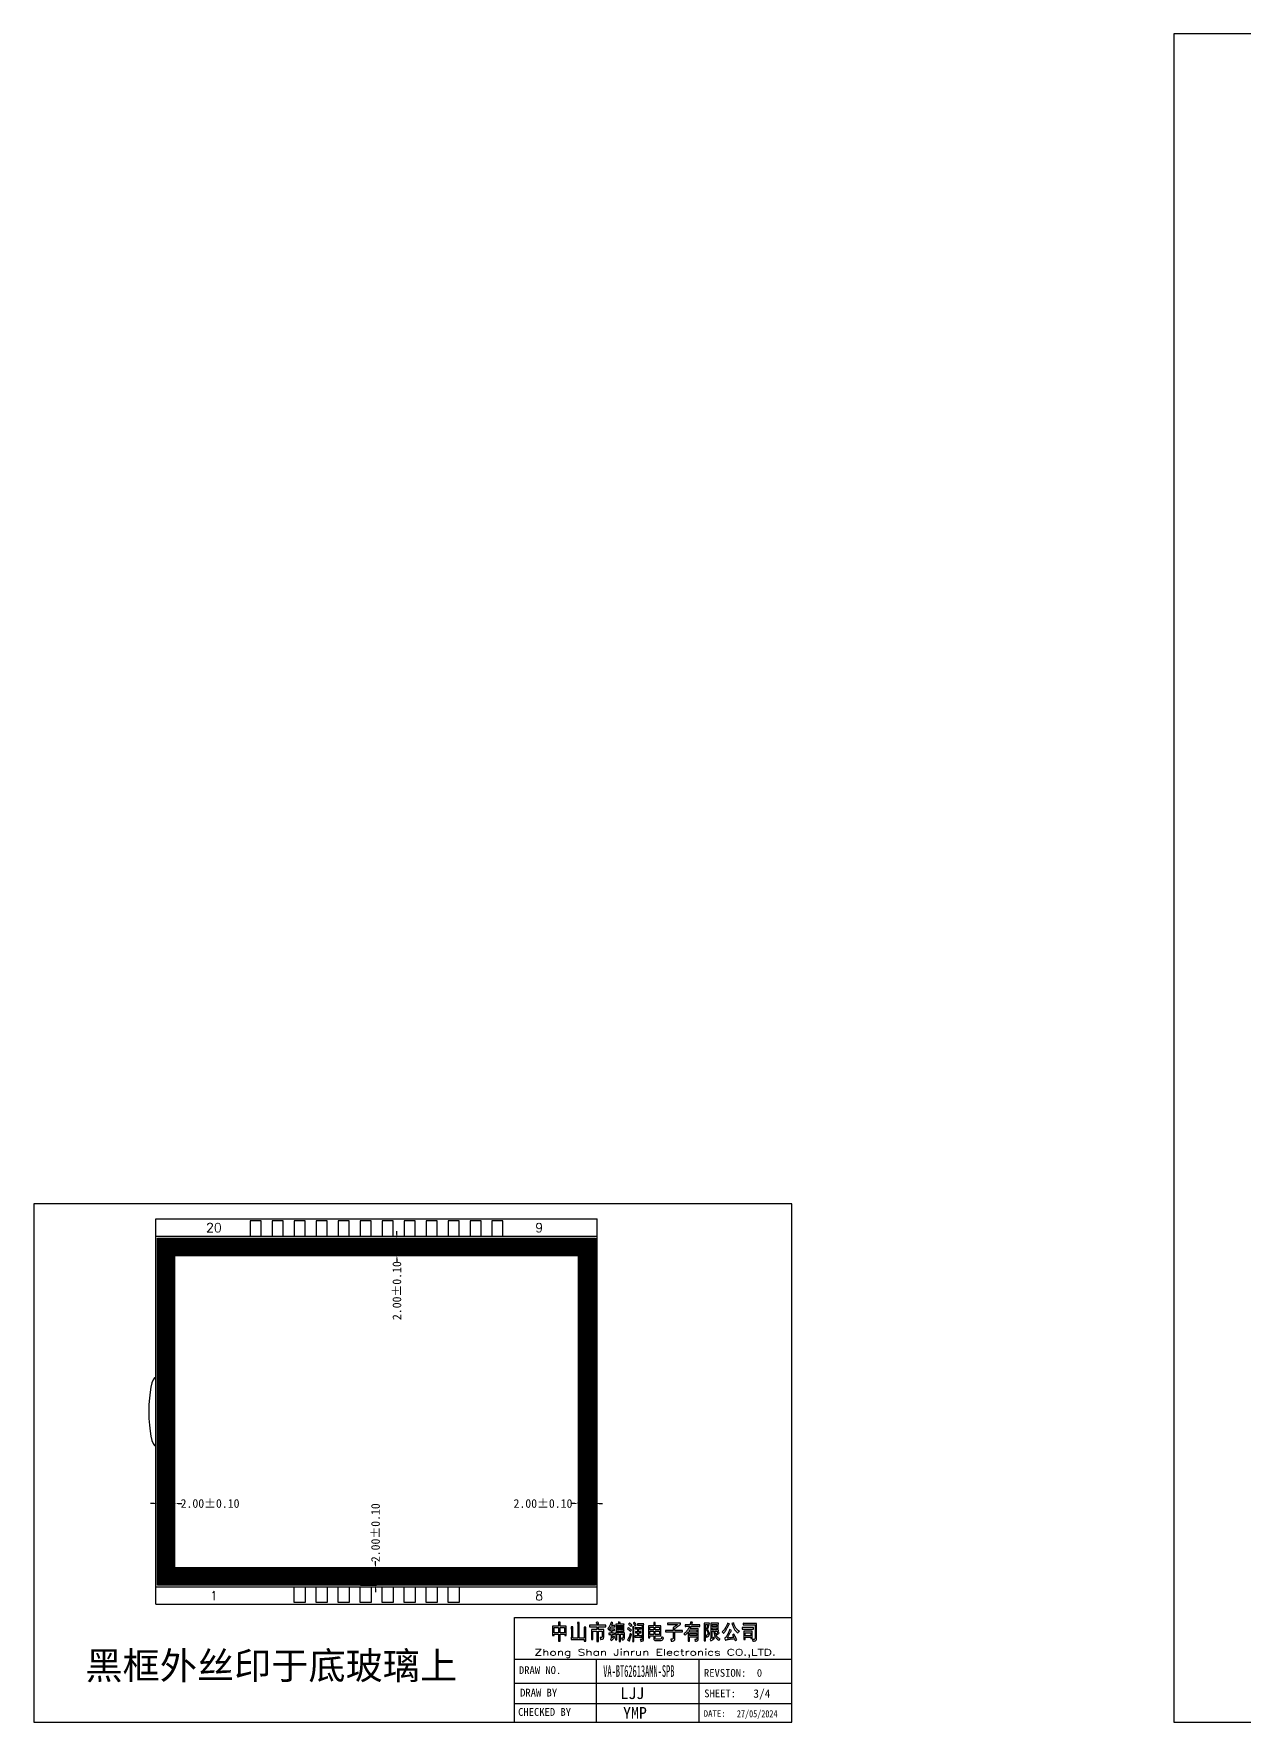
# Model space of a CAD drawing. Header units: millimetres. Extents: x -121 to 714, y -296 to 116.
# Drawn here: x 296.9 to 436.6, y -296.4 to -101.4 of the extents above; entities that cross this region are included whole.
import ezdxf
from ezdxf.enums import TextEntityAlignment as Align

# ---------------------------------------------------------------- set-up
doc = ezdxf.new("R2010")
doc.units = ezdxf.units.MM
doc.header["$LTSCALE"] = 3
doc.header["$MEASUREMENT"] = 0
for name, color, linetype in [('1', 2, 'Continuous'), ('DIM', 4, 'Continuous'), ('PRINT', 6, 'Continuous')]:
    doc.layers.add(name, color=color, linetype=linetype)
doc.styles.add('ROMANC', font='romanc')
doc.styles.add('ROMANS', font='ROMANS.shx')
doc.styles.add('样式 SZ', font='')
doc.styles.get('样式 SZ').set_extended_font_data('SimSun')
doc.dimstyles.new('LCDDIM', dxfattribs={"dimtxt": 1.3, "dimasz": 0.424, "dimexe": 0.1325, "dimexo": 0.1325, "dimgap": 0.106, "dimtad": 0, "dimzin": 0, "dimdsep": 46, "dimtxsty": 'Standard', "dimcen": 1.2, "dimadec": 0, "dimazin": 0, "dimtfac": 1, "dimtofl": 0, "dimtmove": 0, "dimatfit": 0, "dimfxl": 0, "dimarcsym": 0})

# ---------------------------------------------------------------- blocks, each defined once
blk = doc.blocks.new('*D95')
at = {"layer": 'DEFPOINTS', "color": 0, "transparency": 16777216}
for p in [(311.2, -271.2), (313.2, -271.17), (313.2, -271.2)]:
    blk.add_point(p, dxfattribs=at)
at = {"layer": 'DIM', "color": 0, "lineweight": -2, "transparency": 16777216}
for p, q in [((311.2, -271.07), (311.2, -271.03)), ((313.2, -271.07), (313.2, -271.03)), ((310.8, -271.17), (310.4, -271.17)), ((313.6, -271.17), (314, -271.17))]:
    blk.add_line(p, q, dxfattribs=at)
at = {"layer": 'DIM', "color": 0, "transparency": 16777216}
for points in [[(310.8, -271.1), (310.8, -271.23), (311.2, -271.17)], [(313.6, -271.1), (313.6, -271.23), (313.2, -271.17)]]:
    blk.add_solid(points, dxfattribs=at)
at = {"layer": 'DIM', "color": 0, "transparency": 16777216, "insert": (317.27, -271.17), "char_height": 1, "attachment_point": 5}
blk.add_mtext('2.00%%P0.10', dxfattribs=at)
blk = doc.blocks.new('*D96')
at = {"layer": 'DEFPOINTS', "color": 0, "transparency": 16777216}
for p in [(359.8, -271.17), (359.8, -271.2), (361.8, -271.2)]:
    blk.add_point(p, dxfattribs=at)
at = {"layer": 'DIM', "color": 0, "lineweight": -2, "transparency": 16777216}
for p, q in [((359.8, -271.07), (359.8, -271.03)), ((361.8, -271.07), (361.8, -271.03)), ((359.4, -271.17), (359, -271.17)), ((362.2, -271.17), (362.6, -271.17))]:
    blk.add_line(p, q, dxfattribs=at)
at = {"layer": 'DIM', "color": 0, "transparency": 16777216}
for points in [[(359.4, -271.1), (359.4, -271.23), (359.8, -271.17)], [(362.2, -271.1), (362.2, -271.23), (361.8, -271.17)]]:
    blk.add_solid(points, dxfattribs=at)
at = {"layer": 'DIM', "color": 0, "transparency": 16777216, "insert": (355.72, -271.17), "char_height": 1, "attachment_point": 5}
blk.add_mtext('2.00%%P0.10', dxfattribs=at)
blk = doc.blocks.new('*D97')
at = {"layer": 'DEFPOINTS', "color": 0, "transparency": 16777216}
for p in [(336.97, -240.51), (336.97, -242.51), (338.85, -242.51)]:
    blk.add_point(p, dxfattribs=at)
at = {"layer": 'DIM', "color": 0, "lineweight": -2, "transparency": 16777216}
for p, q in [((338.85, -240.11), (338.85, -239.71)), ((337.1, -240.51), (338.98, -240.51)), ((337.1, -242.51), (338.98, -242.51)), ((338.85, -242.91), (338.85, -243.31))]:
    blk.add_line(p, q, dxfattribs=at)
at = {"layer": 'DIM', "color": 0, "transparency": 16777216}
for points in [[(338.78, -240.11), (338.91, -240.11), (338.85, -240.51)], [(338.78, -242.91), (338.91, -242.91), (338.85, -242.51)]]:
    blk.add_solid(points, dxfattribs=at)
at = {"layer": 'DIM', "color": 0, "transparency": 16777216, "insert": (338.85, -246.58), "char_height": 1, "attachment_point": 5, "rotation": 90}
blk.add_mtext('2.00%%P0.10', dxfattribs=at)
blk = doc.blocks.new('*D98')
at = {"layer": 'DEFPOINTS', "color": 0, "transparency": 16777216}
for p in [(334.51, -278.61), (336.38, -278.61), (334.51, -280.61)]:
    blk.add_point(p, dxfattribs=at)
at = {"layer": 'DIM', "color": 0, "lineweight": -2, "transparency": 16777216}
for p, q in [((334.64, -278.61), (336.51, -278.61)), ((336.38, -278.21), (336.38, -277.81)), ((334.64, -280.61), (336.51, -280.61)), ((336.38, -281.01), (336.38, -281.41))]:
    blk.add_line(p, q, dxfattribs=at)
at = {"layer": 'DIM', "color": 0, "transparency": 16777216}
for points in [[(336.31, -278.21), (336.45, -278.21), (336.38, -278.61)], [(336.31, -281.01), (336.45, -281.01), (336.38, -280.61)]]:
    blk.add_solid(points, dxfattribs=at)
at = {"layer": 'DIM', "color": 0, "transparency": 16777216, "insert": (336.38, -274.54), "char_height": 1, "attachment_point": 5, "rotation": 90}
blk.add_mtext('2.00%%P0.10', dxfattribs=at)

msp = doc.modelspace()

# ---------------------------------------------------------------- hatches: boundary and pattern name
at = {"layer": 'PRINT'}
h = msp.add_hatch(dxfattribs=at)
h.set_pattern_fill('ANSI31', color=256, style=0)
h.set_pattern_definition([(45, (-10.20708, -13.93649), (-0.088388348, 0.088388348), [])])
h.paths.add_polyline_path([(311.196, -280.608), (311.196, -240.508), (361.796, -240.508), (361.796, -280.608)])
h.paths.add_polyline_path([(313.196, -278.608), (313.196, -242.508), (359.796, -242.508), (359.796, -278.608)], flags=16)

# ---------------------------------------------------------------- linework, layer by layer
for p, q in [((310.996, -282.808), (310.996, -238.308)), ((310.996, -238.308), (361.996, -238.308)), ((361.996, -282.808), (361.996, -238.308)), ((310.996, -240.308), (361.996, -240.308)), ((310.996, -280.808), (361.996, -280.808)), ((310.996, -282.808), (361.996, -282.808)), ((352.432, -289.161), (384.478, -289.161)), ((361.859, -289.161), (361.859, -296.428)), ((373.737, -289.161), (373.737, -296.428)), ((352.432, -291.925), (384.478, -291.925)), ((352.432, -294.274), (384.478, -294.274))]:
    msp.add_line(p, q)
for points in [[(713.572, -296.428), (713.572, -101.428), (428.572, -101.428), (428.572, -296.428)], [(296.907, -236.578), (296.907, -296.428), (384.478, -296.428), (384.478, -236.578)], [(321.891, -238.508), (321.891, -240.308), (323.161, -240.308), (323.161, -238.508)], [(324.431, -238.508), (324.431, -240.308), (325.701, -240.308), (325.701, -238.508)], [(326.971, -238.508), (326.971, -240.308), (328.241, -240.308), (328.241, -238.508)], [(329.511, -238.508), (329.511, -240.308), (330.781, -240.308), (330.781, -238.508)], [(332.051, -238.508), (332.051, -240.308), (333.321, -240.308), (333.321, -238.508)], [(334.591, -238.508), (334.591, -240.308), (335.861, -240.308), (335.861, -238.508)], [(337.131, -238.508), (337.131, -240.308), (338.401, -240.308), (338.401, -238.508)], [(339.671, -238.508), (339.671, -240.308), (340.941, -240.308), (340.941, -238.508)], [(342.211, -238.508), (342.211, -240.308), (343.481, -240.308), (343.481, -238.508)], [(344.751, -238.508), (344.751, -240.308), (346.021, -240.308), (346.021, -238.508)], [(347.291, -238.508), (347.291, -240.308), (348.561, -240.308), (348.561, -238.508)], [(349.831, -238.508), (349.831, -240.308), (351.101, -240.308), (351.101, -238.508)], [(326.971, -282.608), (326.971, -280.808), (328.241, -280.808), (328.241, -282.608)], [(329.511, -282.608), (329.511, -280.808), (330.781, -280.808), (330.781, -282.608)], [(332.051, -282.608), (332.051, -280.808), (333.321, -280.808), (333.321, -282.608)], [(334.591, -282.608), (334.591, -280.808), (335.861, -280.808), (335.861, -282.608)], [(337.131, -282.608), (337.131, -280.808), (338.401, -280.808), (338.401, -282.608)], [(339.671, -282.608), (339.671, -280.808), (340.941, -280.808), (340.941, -282.608)], [(342.211, -282.608), (342.211, -280.808), (343.481, -280.808), (343.481, -282.608)], [(344.751, -282.608), (344.751, -280.808), (346.021, -280.808), (346.021, -282.608)]]:
    msp.add_lwpolyline(points, close=True)
msp.add_lwpolyline([(352.432, -296.428), (352.432, -284.318), (384.478, -284.318)])
msp.add_ellipse((310.996, -260.558), major_axis=(0, -4), ratio=0.2, start_param=3.1415927, end_param=6.2831853)
at = {"layer": '1'}
for points in [[(357.522, -286.675), (357.521, -286.75), (357.518, -286.842), (357.512, -286.943), (357.505, -287.048), (357.703, -287.048), (357.699, -286.947), (357.697, -286.842), (357.695, -286.752), (357.694, -286.675), (357.694, -286.243), (358.228, -286.243), (358.228, -286.406), (358.41, -286.406), (358.408, -286.366), (358.405, -286.284), (358.404, -286.193), (358.403, -286.094), (358.402, -285.986), (358.401, -285.869), (358.402, -285.816), (358.402, -285.702), (358.403, -285.597), (358.404, -285.502), (358.407, -285.417), (358.41, -285.341), (357.694, -285.341), (357.695, -285.244), (357.696, -285.144), (357.698, -285.047), (357.699, -284.953), (357.703, -284.862), (357.513, -284.862), (357.516, -284.954), (357.519, -285.05), (357.521, -285.148), (357.522, -285.245), (357.522, -285.341), (356.824, -285.341), (356.825, -285.37), (356.828, -285.445), (356.83, -285.532), (356.831, -285.633), (356.831, -285.745), (356.832, -285.869), (356.832, -285.946), (356.831, -286.061), (356.831, -286.165), (356.829, -286.259), (356.826, -286.342), (356.824, -286.415), (357.005, -286.415), (357.005, -286.243), (357.522, -286.243)], [(357.522, -286.09), (357.005, -286.09), (357.005, -285.495), (357.522, -285.495)], [(357.694, -285.495), (358.22, -285.495), (358.22, -286.09), (357.694, -286.09)], [(360.47, -285.438), (360.471, -285.453), (360.476, -285.546), (360.477, -285.643), (360.478, -285.744), (360.478, -286.703), (359.91, -286.703), (359.91, -285.265), (359.91, -285.201), (359.911, -285.095), (359.914, -285.002), (359.918, -284.92), (359.72, -284.92), (359.723, -284.973), (359.726, -285.071), (359.728, -285.168), (359.728, -285.265), (359.728, -286.703), (359.168, -286.703), (359.168, -285.802), (359.168, -285.731), (359.17, -285.639), (359.173, -285.538), (359.177, -285.428), (358.988, -285.428), (358.991, -285.514), (358.993, -285.608), (358.995, -285.708), (358.996, -285.811), (358.996, -286.473), (358.996, -286.478), (358.995, -286.57), (358.993, -286.665), (358.992, -286.764), (358.988, -286.867), (360.478, -286.867), (360.478, -287.068), (360.66, -287.068), (360.657, -286.971), (360.654, -286.87), (360.653, -286.773), (360.652, -286.679), (360.652, -286.589), (360.652, -285.782), (360.652, -285.713), (360.653, -285.604), (360.655, -285.511), (360.66, -285.438)], [(362.328, -286.684), (362.357, -286.777), (362.375, -286.867), (362.407, -286.862), (362.505, -286.845), (362.586, -286.821), (362.652, -286.79), (362.694, -286.747), (362.726, -286.668), (362.738, -286.56), (362.738, -286.08), (362.738, -286.015), (362.74, -285.917), (362.742, -285.82), (362.746, -285.725), (362.125, -285.725), (362.125, -285.399), (362.565, -285.399), (362.635, -285.399), (362.72, -285.4), (362.807, -285.402), (362.896, -285.405), (362.988, -285.409), (362.988, -285.217), (362.91, -285.22), (362.821, -285.223), (362.733, -285.225), (362.648, -285.226), (362.565, -285.226), (361.496, -285.226), (361.421, -285.226), (361.333, -285.225), (361.246, -285.223), (361.159, -285.221), (361.074, -285.217), (361.074, -285.409), (361.138, -285.406), (361.226, -285.403), (361.313, -285.4), (361.4, -285.399), (361.488, -285.399), (361.945, -285.399), (361.945, -285.725), (361.306, -285.725), (361.307, -285.73), (361.31, -285.818), (361.313, -285.913), (361.314, -286.013), (361.315, -286.119), (361.315, -286.483), (361.314, -286.586), (361.313, -286.687), (361.31, -286.781), (361.306, -286.867), (361.488, -286.867), (361.488, -285.898), (361.945, -285.898), (361.945, -286.675), (361.945, -286.701), (361.944, -286.806), (361.942, -286.905), (361.939, -286.999), (361.935, -287.087), (362.134, -287.087), (362.133, -287.065), (362.13, -286.975), (362.127, -286.881), (362.126, -286.781), (362.125, -286.675), (362.125, -285.898), (362.565, -285.898), (362.565, -286.521), (362.562, -286.568), (362.522, -286.627), (362.497, -286.633), (362.419, -286.635), (362.306, -286.627)], [(362.028, -284.845), (361.961, -284.883), (361.867, -284.92), (361.876, -284.936), (361.922, -285.025), (361.957, -285.112), (361.978, -285.198), (361.992, -285.191), (362.072, -285.149), (362.152, -285.111), (362.148, -285.1), (362.116, -285.006), (362.077, -284.921), (362.031, -284.843)], [(363.872, -286.538), (363.812, -286.605), (363.729, -286.693), (363.729, -286.291), (363.792, -286.292), (363.879, -286.295), (363.97, -286.3), (363.97, -286.137), (363.9, -286.142), (363.812, -286.146), (363.729, -286.147), (363.729, -285.831), (363.732, -285.831), (363.8, -285.832), (363.888, -285.835), (363.996, -285.84), (363.996, -285.678), (363.928, -285.68), (363.832, -285.684), (363.749, -285.686), (363.677, -285.687), (363.592, -285.685), (363.505, -285.679), (363.418, -285.667), (363.429, -285.649), (363.473, -285.57), (363.518, -285.487), (363.565, -285.399), (363.738, -285.399), (363.757, -285.399), (363.837, -285.4), (363.926, -285.404), (364.022, -285.409), (364.022, -285.246), (363.991, -285.248), (363.916, -285.251), (363.832, -285.253), (363.738, -285.255), (363.634, -285.255), (363.657, -285.206), (363.704, -285.11), (363.748, -285.031), (363.789, -284.968), (363.769, -284.959), (363.693, -284.923), (363.608, -284.871), (363.593, -284.92), (363.564, -285.002), (363.526, -285.094), (363.479, -285.198), (363.451, -285.257), (363.412, -285.333), (363.367, -285.413), (363.317, -285.495), (363.263, -285.58), (363.203, -285.667), (363.269, -285.722), (363.332, -285.793), (363.365, -285.742), (363.418, -285.667), (363.418, -285.85), (363.502, -285.836), (363.582, -285.831), (363.582, -286.147), (363.502, -286.146), (363.415, -286.143), (363.324, -286.137), (363.324, -286.3), (363.412, -286.296), (363.499, -286.292), (363.582, -286.291), (363.582, -286.732), (363.565, -286.783), (363.513, -286.856), (363.517, -286.86), (363.577, -286.935), (363.625, -287.01), (363.63, -287.005), (363.689, -286.942), (363.754, -286.876), (363.824, -286.809), (363.889, -286.744), (363.957, -286.682), (364.022, -286.627), (363.962, -286.563), (363.91, -286.492)], [(364.531, -286.799), (364.531, -286.804), (364.53, -286.891), (364.527, -286.988), (364.522, -287.096), (364.686, -287.096), (364.685, -287.09), (364.68, -286.982), (364.678, -286.885), (364.677, -286.799), (364.677, -286.262), (364.996, -286.262), (364.996, -286.617), (364.994, -286.629), (364.953, -286.703), (364.904, -286.717), (364.797, -286.722), (364.804, -286.739), (364.833, -286.829), (364.858, -286.924), (364.897, -286.917), (364.988, -286.895), (365.056, -286.867), (365.063, -286.862), (365.115, -286.802), (365.143, -286.703), (365.143, -286.425), (365.143, -286.411), (365.144, -286.317), (365.147, -286.22), (365.151, -286.119), (364.677, -286.119), (364.677, -285.917), (365.082, -285.917), (365.077, -285.831), (365.075, -285.734), (365.074, -285.639), (365.074, -285.438), (365.074, -285.414), (365.075, -285.322), (365.077, -285.224), (365.082, -285.121), (364.574, -285.121), (364.587, -285.062), (364.618, -284.964), (364.651, -284.9), (364.621, -284.892), (364.535, -284.868), (364.453, -284.843), (364.443, -284.951), (364.43, -285.049), (364.418, -285.121), (364.151, -285.121), (364.152, -285.149), (364.156, -285.251), (364.159, -285.347), (364.16, -285.438), (364.16, -285.639), (364.159, -285.721), (364.156, -285.818), (364.151, -285.917), (364.531, -285.917), (364.531, -286.119), (364.108, -286.119), (364.109, -286.146), (364.113, -286.248), (364.116, -286.344), (364.117, -286.435), (364.117, -286.627), (364.116, -286.708), (364.113, -286.804), (364.108, -286.914), (364.263, -286.914), (364.263, -286.262), (364.531, -286.262)], [(364.306, -285.265), (364.927, -285.265), (364.927, -285.438), (364.306, -285.438)], [(364.306, -285.581), (364.927, -285.581), (364.927, -285.773), (364.306, -285.773)], [(365.538, -285.573), (365.479, -285.639), (365.484, -285.643), (365.557, -285.7), (365.628, -285.76), (365.695, -285.82), (365.761, -285.883), (365.824, -285.945), (365.829, -285.935), (365.879, -285.859), (365.944, -285.793), (365.939, -285.787), (365.87, -285.724), (365.801, -285.664), (365.732, -285.605), (365.662, -285.549), (365.591, -285.495)], [(365.788, -286.201), (365.767, -286.281), (365.739, -286.371), (365.707, -286.471), (365.668, -286.578), (365.657, -286.608), (365.613, -286.717), (365.571, -286.807), (365.529, -286.879), (365.488, -286.933), (365.554, -286.967), (365.632, -287.011), (365.703, -287.058), (365.712, -287.02), (365.733, -286.943), (365.758, -286.855), (365.788, -286.752), (365.824, -286.636), (365.86, -286.512), (365.894, -286.41), (365.925, -286.333), (365.953, -286.281), (365.938, -286.271), (365.864, -286.216), (365.797, -286.157)], [(365.671, -285.017), (365.6, -285.073), (365.623, -285.095), (365.687, -285.161), (365.748, -285.23), (365.805, -285.303), (365.858, -285.38), (365.866, -285.37), (365.93, -285.299), (365.996, -285.246), (365.981, -285.224), (365.929, -285.16), (365.871, -285.092), (365.804, -285.022), (365.729, -284.948)], [(366.074, -285.399), (366.075, -285.414), (366.078, -285.503), (366.081, -285.601), (366.082, -285.706), (366.082, -286.77), (366.082, -286.791), (366.081, -286.877), (366.078, -286.975), (366.074, -287.087), (366.22, -287.087), (366.219, -287.048), (366.215, -286.945), (366.212, -286.85), (366.211, -286.761), (366.211, -285.706), (366.211, -285.69), (366.213, -285.593), (366.216, -285.496), (366.22, -285.399)], [(366.236, -284.923), (366.16, -284.968), (366.164, -284.974), (366.213, -285.049), (366.257, -285.13), (366.297, -285.218), (366.332, -285.312), (366.398, -285.267), (366.479, -285.217), (366.477, -285.214), (366.434, -285.125), (366.389, -285.041), (366.344, -284.959), (366.297, -284.882)], [(367.052, -286.447), (366.98, -286.451), (366.887, -286.453), (366.772, -286.454), (366.772, -286.108), (366.839, -286.109), (366.928, -286.113), (367.004, -286.119), (367.004, -285.965), (366.951, -285.969), (366.865, -285.973), (366.772, -285.974), (366.772, -285.649), (366.79, -285.649), (366.889, -285.649), (366.975, -285.653), (367.047, -285.658), (367.047, -285.504), (367.001, -285.509), (366.916, -285.513), (366.815, -285.515), (366.634, -285.515), (366.629, -285.515), (366.543, -285.513), (366.456, -285.51), (366.367, -285.504), (366.367, -285.658), (366.455, -285.653), (366.542, -285.649), (366.625, -285.649), (366.625, -285.974), (366.559, -285.973), (366.47, -285.971), (366.393, -285.965), (366.393, -286.119), (366.446, -286.114), (366.532, -286.11), (366.625, -286.108), (366.625, -286.454), (366.576, -286.454), (366.479, -286.452), (366.395, -286.449), (366.324, -286.444), (366.324, -286.598), (366.377, -286.593), (366.462, -286.59), (366.565, -286.589), (366.832, -286.589), (366.924, -286.589), (367.013, -286.592), (367.082, -286.598), (367.082, -286.444)], [(366.97, -286.922), (367.016, -287.009), (367.031, -287.087), (367.125, -287.069), (367.211, -287.046), (367.272, -287.019), (367.321, -286.97), (367.34, -286.876), (367.34, -285.361), (367.341, -285.267), (367.344, -285.17), (367.35, -285.073), (366.867, -285.073), (366.799, -285.073), (366.712, -285.069), (366.625, -285.063), (366.625, -285.217), (366.695, -285.212), (366.783, -285.208), (366.867, -285.208), (367.194, -285.208), (367.194, -286.78), (367.194, -286.821), (367.151, -286.876), (367.132, -286.882), (367.056, -286.888), (366.944, -286.885)], [(369.434, -286.575), (369.417, -286.687), (369.401, -286.761), (369.398, -286.768), (369.345, -286.813), (369.246, -286.828), (368.807, -286.828), (368.76, -286.823), (368.698, -286.783), (368.678, -286.703), (368.678, -286.444), (369.324, -286.444), (369.323, -286.431), (369.321, -286.367), (369.319, -286.288), (369.317, -286.196), (369.316, -286.09), (369.315, -285.973), (369.315, -285.84), (369.315, -285.737), (369.316, -285.612), (369.317, -285.503), (369.319, -285.413), (369.321, -285.34), (369.324, -285.284), (368.678, -285.284), (368.678, -285.164), (368.679, -285.056), (368.682, -284.969), (368.686, -284.9), (368.514, -284.9), (368.517, -284.972), (368.519, -285.061), (368.521, -285.165), (368.522, -285.284), (367.893, -285.284), (367.893, -285.294), (367.896, -285.35), (367.897, -285.419), (367.899, -285.503), (367.899, -285.602), (367.9, -285.715), (367.901, -285.842), (367.901, -285.984), (367.901, -286.03), (367.901, -286.167), (367.9, -286.291), (367.899, -286.4), (367.899, -286.495), (367.897, -286.575), (367.895, -286.642), (367.893, -286.693), (368.057, -286.693), (368.057, -286.444), (368.522, -286.444), (368.522, -286.77), (368.535, -286.861), (368.572, -286.931), (368.631, -286.972), (368.711, -286.981), (369.341, -286.981), (369.382, -286.98), (369.472, -286.962), (369.53, -286.924), (369.559, -286.873), (369.59, -286.786), (369.625, -286.664), (369.587, -286.652), (369.508, -286.614), (369.436, -286.56)], [(368.522, -285.773), (368.057, -285.773), (368.057, -285.438), (368.522, -285.438)], [(368.522, -286.291), (368.057, -286.291), (368.057, -285.927), (368.522, -285.927)], [(368.678, -285.438), (369.16, -285.438), (369.16, -285.773), (368.678, -285.773)], [(368.678, -285.927), (369.16, -285.927), (369.16, -286.291), (368.678, -286.291)], [(370.5, -286.88), (370.522, -286.973), (370.539, -287.068), (370.6, -287.066), (370.695, -287.057), (370.776, -287.038), (370.841, -287.01), (370.895, -286.969), (370.932, -286.894), (370.944, -286.79), (370.944, -285.994), (371.505, -285.994), (371.574, -285.994), (371.66, -285.996), (371.749, -285.999), (371.841, -286.003), (371.841, -285.821), (371.759, -285.825), (371.668, -285.828), (371.584, -285.83), (371.505, -285.831), (370.944, -285.831), (370.944, -285.601), (370.97, -285.583), (371.053, -285.524), (371.132, -285.469), (371.204, -285.416), (371.271, -285.368), (371.332, -285.323), (371.377, -285.291), (371.456, -285.238), (371.529, -285.191), (371.6, -285.15), (371.6, -284.987), (370.401, -284.987), (370.383, -284.987), (370.306, -284.986), (370.217, -284.982), (370.117, -284.977), (370.117, -285.16), (370.145, -285.158), (370.227, -285.153), (370.315, -285.15), (370.41, -285.15), (371.264, -285.15), (371.238, -285.171), (371.166, -285.23), (371.094, -285.283), (371.022, -285.332), (370.993, -285.353), (370.919, -285.401), (370.843, -285.449), (370.764, -285.495), (370.765, -285.545), (370.769, -285.649), (370.771, -285.743), (370.772, -285.831), (370.177, -285.831), (370.148, -285.83), (370.062, -285.829), (369.975, -285.826), (369.884, -285.821), (369.884, -286.003), (369.917, -286.002), (370.007, -285.997), (370.093, -285.995), (370.177, -285.994), (370.772, -285.994), (370.772, -286.703), (370.768, -286.748), (370.729, -286.818), (370.686, -286.836), (370.603, -286.844), (370.487, -286.838)], [(373.272, -286.905), (373.299, -286.999), (373.313, -287.087), (373.347, -287.083), (373.449, -287.064), (373.527, -287.037), (373.581, -287.001), (373.597, -286.985), (373.636, -286.912), (373.649, -286.809), (373.649, -286.032), (373.649, -285.993), (373.65, -285.902), (373.652, -285.807), (373.655, -285.706), (373.659, -285.601), (372.735, -285.601), (372.772, -285.525), (372.811, -285.438), (372.848, -285.351), (373.581, -285.351), (373.644, -285.352), (373.73, -285.355), (373.831, -285.361), (373.831, -285.179), (373.806, -285.18), (373.715, -285.184), (373.628, -285.187), (373.546, -285.188), (372.891, -285.188), (372.9, -285.149), (372.934, -285.018), (372.962, -284.936), (372.985, -284.9), (372.94, -284.888), (372.856, -284.871), (372.846, -284.871), (372.762, -284.862), (372.756, -284.912), (372.745, -285.006), (372.733, -285.086), (372.71, -285.188), (372.409, -285.188), (372.391, -285.188), (372.317, -285.187), (372.227, -285.183), (372.124, -285.179), (372.124, -285.361), (372.216, -285.355), (372.304, -285.353), (372.374, -285.351), (372.659, -285.351), (372.644, -285.383), (372.601, -285.468), (372.555, -285.551), (372.507, -285.632), (372.456, -285.71), (372.404, -285.786), (372.348, -285.859), (372.311, -285.907), (372.247, -285.985), (372.183, -286.056), (372.119, -286.12), (372.057, -286.176), (371.995, -286.223), (372.022, -286.248), (372.093, -286.316), (372.141, -286.377), (372.171, -286.348), (372.235, -286.283), (372.299, -286.216), (372.36, -286.147), (372.42, -286.076), (372.477, -286.003), (372.477, -286.664), (372.477, -286.685), (372.476, -286.772), (372.475, -286.867), (372.472, -286.968), (372.469, -287.077), (372.649, -287.077), (372.649, -286.569), (373.477, -286.569), (373.477, -286.761), (373.472, -286.813), (373.425, -286.867), (373.357, -286.869), (373.253, -286.856)], [(372.649, -285.754), (373.477, -285.754), (373.477, -286.022), (372.649, -286.022)], [(373.477, -286.415), (372.649, -286.415), (372.649, -286.176), (373.477, -286.176)], [(374.73, -285.172), (374.715, -285.241), (374.695, -285.321), (374.671, -285.411), (374.643, -285.512), (374.61, -285.623), (374.572, -285.744), (374.625, -285.813), (374.686, -285.905), (374.731, -285.988), (374.759, -286.062), (374.77, -286.128), (374.772, -286.154), (374.764, -286.259), (374.735, -286.329), (374.717, -286.352), (374.648, -286.385), (374.546, -286.397), (374.568, -286.43), (374.606, -286.516), (374.624, -286.607), (374.651, -286.599), (374.729, -286.563), (374.8, -286.512), (374.865, -286.444), (374.889, -286.411), (374.924, -286.332), (374.939, -286.241), (374.934, -286.137), (374.921, -286.073), (374.893, -285.993), (374.853, -285.91), (374.801, -285.824), (374.735, -285.735), (374.752, -285.681), (374.772, -285.617), (374.794, -285.541), (374.82, -285.455), (374.849, -285.356), (374.88, -285.248), (374.914, -285.128), (374.952, -284.997), (374.322, -284.997), (374.323, -285.037), (374.326, -285.148), (374.329, -285.248), (374.33, -285.339), (374.331, -285.418), (374.331, -286.502), (374.331, -286.524), (374.33, -286.62), (374.329, -286.717), (374.327, -286.813), (374.325, -286.912), (374.322, -287.01), (374.485, -287.01), (374.485, -285.14), (374.735, -285.14)], [(375.474, -286.595), (375.404, -286.651), (375.33, -286.703), (375.253, -286.752), (375.253, -285.907), (375.442, -285.907), (375.443, -285.91), (375.455, -286.017), (375.472, -286.118), (375.493, -286.211), (375.517, -286.297), (375.546, -286.377), (375.583, -286.469), (375.626, -286.554), (375.673, -286.633), (375.727, -286.703), (375.764, -286.748), (375.822, -286.809), (375.889, -286.869), (375.963, -286.93), (376.046, -286.991), (376.07, -286.941), (376.125, -286.868), (376.193, -286.818), (376.11, -286.781), (376.028, -286.737), (375.958, -286.689), (375.899, -286.636), (375.88, -286.618), (375.82, -286.553), (375.763, -286.479), (375.71, -286.397), (375.789, -286.341), (375.869, -286.287), (375.944, -286.238), (376.015, -286.194), (376.081, -286.157), (376.067, -286.143), (376.011, -286.078), (375.952, -285.994), (375.936, -286.02), (375.891, -286.079), (375.831, -286.143), (375.756, -286.21), (375.667, -286.281), (375.665, -286.277), (375.628, -286.182), (375.601, -286.09), (375.585, -285.998), (375.581, -285.907), (375.977, -285.907), (375.975, -285.853), (375.972, -285.769), (375.97, -285.674), (375.969, -285.566), (375.968, -285.447), (375.968, -285.37), (375.969, -285.259), (375.971, -285.16), (375.974, -285.073), (375.977, -284.997), (375.089, -284.997), (375.09, -285.012), (375.093, -285.116), (375.096, -285.215), (375.098, -285.309), (375.098, -285.399), (375.098, -286.703), (375.073, -286.798), (375.029, -286.867), (375.034, -286.874), (375.085, -286.961), (375.124, -287.039), (375.178, -286.993), (375.25, -286.939), (375.331, -286.885), (375.381, -286.857), (375.462, -286.81), (375.529, -286.77), (375.528, -286.768), (375.507, -286.664), (375.495, -286.578)], [(375.253, -285.14), (375.813, -285.14), (375.813, -285.37), (375.253, -285.37)], [(375.813, -285.764), (375.253, -285.764), (375.253, -285.515), (375.813, -285.515)], [(377.014, -285.059), (376.983, -285.143), (376.948, -285.228), (376.908, -285.313), (376.864, -285.399), (376.815, -285.486), (376.761, -285.572), (376.753, -285.586), (376.689, -285.679), (376.628, -285.764), (376.568, -285.838), (376.51, -285.902), (376.453, -285.958), (376.4, -286.003), (376.436, -286.027), (376.507, -286.082), (376.572, -286.147), (376.59, -286.129), (376.64, -286.074), (376.692, -286.009), (376.746, -285.937), (376.801, -285.855), (376.858, -285.766), (376.917, -285.667), (376.922, -285.659), (376.972, -285.571), (377.021, -285.485), (377.069, -285.4), (377.114, -285.318), (377.159, -285.238), (377.202, -285.16), (377.245, -285.083), (377.195, -285.064), (377.114, -285.029), (377.038, -284.987)], [(376.713, -286.779), (376.753, -286.866), (376.788, -286.953), (376.834, -286.932), (376.907, -286.907), (376.997, -286.882), (377.107, -286.856), (377.126, -286.854), (377.186, -286.844), (377.254, -286.834), (377.331, -286.825), (377.415, -286.814), (377.507, -286.804), (377.607, -286.793), (377.715, -286.781), (377.831, -286.77), (377.857, -286.834), (377.895, -286.926), (377.925, -287.001), (377.949, -286.986), (378.025, -286.942), (378.107, -286.905), (378.083, -286.852), (378.046, -286.774), (378.002, -286.683), (377.952, -286.578), (377.947, -286.57), (377.897, -286.476), (377.85, -286.39), (377.805, -286.312), (377.761, -286.243), (377.756, -286.247), (377.686, -286.296), (377.607, -286.349), (377.628, -286.382), (377.678, -286.469), (377.723, -286.55), (377.761, -286.627), (377.69, -286.635), (377.604, -286.646), (377.517, -286.656), (377.431, -286.666), (377.344, -286.676), (377.257, -286.686), (377.17, -286.695), (377.082, -286.704), (376.995, -286.713), (377.02, -286.671), (377.056, -286.607), (377.101, -286.526), (377.156, -286.427), (377.218, -286.311), (377.257, -286.236), (377.308, -286.14), (377.358, -286.053), (377.406, -285.976), (377.452, -285.908), (377.495, -285.85), (377.423, -285.811), (377.347, -285.766), (377.27, -285.716), (377.246, -285.796), (377.217, -285.882), (377.185, -285.97), (377.148, -286.06), (377.108, -286.15), (377.063, -286.243), (377.033, -286.304), (376.978, -286.408), (376.928, -286.493), (376.885, -286.56), (376.848, -286.607), (376.829, -286.626), (376.755, -286.685), (376.684, -286.722)], [(377.715, -284.972), (377.632, -284.999), (377.546, -285.025), (377.55, -285.04), (377.572, -285.122), (377.6, -285.208), (377.633, -285.295), (377.672, -285.385), (377.714, -285.477), (377.761, -285.572), (377.79, -285.627), (377.834, -285.703), (377.883, -285.778), (377.938, -285.849), (377.998, -285.917), (378.064, -285.984), (378.134, -286.047), (378.21, -286.108), (378.211, -286.107), (378.251, -286.036), (378.314, -285.976), (378.4, -285.927), (378.384, -285.918), (378.322, -285.88), (378.258, -285.83), (378.19, -285.768), (378.12, -285.695), (378.046, -285.61), (378.009, -285.566), (377.959, -285.499), (377.912, -285.426), (377.869, -285.346), (377.829, -285.261), (377.791, -285.169), (377.758, -285.072), (377.727, -284.968)], [(378.727, -285.678), (378.768, -285.675), (378.857, -285.671), (378.943, -285.668), (379.029, -285.667), (379.753, -285.667), (379.758, -285.667), (379.833, -285.669), (379.92, -285.672), (380.021, -285.678), (380.021, -285.495), (380.003, -285.496), (379.903, -285.501), (379.817, -285.503), (379.745, -285.504), (379.029, -285.504), (378.99, -285.504), (378.904, -285.502), (378.817, -285.5), (378.727, -285.495)], [(380.21, -286.713), (380.201, -286.792), (380.158, -286.847), (380.112, -286.857), (380.028, -286.864), (379.908, -286.867), (379.936, -286.92), (379.973, -287.015), (379.986, -287.087), (380.024, -287.081), (380.123, -287.062), (380.205, -287.042), (380.271, -287.019), (380.294, -287.008), (380.35, -286.948), (380.374, -286.856), (380.374, -285.389), (380.375, -285.311), (380.376, -285.217), (380.378, -285.119), (380.382, -285.016), (379.124, -285.016), (379.094, -285.016), (379.01, -285.014), (378.922, -285.011), (378.831, -285.006), (378.831, -285.188), (378.872, -285.186), (378.96, -285.182), (379.047, -285.179), (379.132, -285.179), (380.21, -285.179)], [(379.718, -286.741), (379.891, -286.741), (379.89, -286.716), (379.886, -286.617), (379.883, -286.52), (379.882, -286.425), (379.882, -286.214), (379.883, -286.12), (379.886, -286.024), (379.891, -285.927), (378.908, -285.927), (378.913, -286.032), (378.916, -286.13), (378.917, -286.214), (378.917, -286.569), (378.917, -286.575), (378.916, -286.665), (378.913, -286.763), (378.908, -286.867), (379.081, -286.867), (379.081, -286.617), (379.718, -286.617)], [(379.081, -286.09), (379.718, -286.09), (379.718, -286.454), (379.081, -286.454)]]:
    msp.add_lwpolyline(points, close=True, dxfattribs=at)
at = {"layer": 'PRINT'}
for points in [[(311.196, -280.608), (311.196, -240.508), (361.796, -240.508), (361.796, -280.608)], [(313.196, -278.608), (313.196, -242.508), (359.796, -242.508), (359.796, -278.608)]]:
    msp.add_lwpolyline(points, close=True, dxfattribs=at)

# ---------------------------------------------------------------- texts
at = {"style": 'ROMANS'}
for s, p in [('20', (317.714, -239.308)), ('9', (355.279, -239.308)), ('1', (317.714, -281.808)), ('8', (355.279, -281.808))]:
    msp.add_text(s, height=1.06, dxfattribs=at).set_placement(p, align=Align.MIDDLE)
for s, height, p in [('DRAW NO.', 0.8976, (352.942, -290.859)), ('REVSION:  0', 0.89759, (374.314, -291.18)), ('LJJ', 1.3464, (364.662, -293.747)), ('DRAW BY', 0.8976, (353.081, -293.457)), ('SHEET:', 0.8976, (374.347, -293.549)), ('3/4', 0.9725, (380.01, -293.601)), ('CHECKED BY', 0.8976, (352.849, -295.69)), ('YMP', 1.3464, (364.969, -296.014)), ('DATE:', 0.748, (374.281, -295.8))]:
    msp.add_text(s, height=height).set_placement(p)
for s, height, width, p in [('VA-BT62613AMN-SPB', 1.34639, 0.48, (362.68, -291.187)), ('27/05/2024', 0.8217, 0.8, (378.116, -295.856))]:
    msp.add_text(s, height=height, dxfattribs=dict(width=width)).set_placement(p)
at = {"layer": '1', "style": 'ROMANC', "width": 1.104031}
msp.add_text('Zhong Shan Jinrun Electronics CO.,LTD.', height=0.75808, dxfattribs=at).set_placement((354.739, -288.734), (382.597, -288.734), align=Align.FIT)
at = {"layer": 'PRINT', "style": '样式 SZ'}
msp.add_text('黑框外丝印于底玻璃上', height=3.1472, dxfattribs=at).set_placement((302.876, -291.466))

# ---------------------------------------------------------------- dimensions: what is measured, and where the dimension line sits
at = {"layer": 'DIM'}
for base, p1, p2, angle, picture, middle in [((338.848, -242.508), (336.972, -240.508), (336.972, -242.508), 270, '*D97', (338.848, -246.581)), ((336.381, -278.608), (334.505, -280.608), (334.505, -278.608), 90, '*D98', (336.381, -274.536))]:
    dim = msp.add_linear_dim(base=base, p1=p1, p2=p2, angle=angle, text='<>%%P0.10', dimstyle='LCDDIM', override={"dimtxt": 1, "dimasz": 0.4}, dxfattribs=at)
    dim.commit()
    dim.dimension.update_dxf_attribs({"geometry": picture, "text_midpoint": middle, "dimtype": 160})
dim = msp.add_linear_dim(base=(313.196, -271.166), p1=(311.196, -271.198), p2=(313.196, -271.198), text='<>%%P0.10', dimstyle='LCDDIM', override={"dimtxt": 1, "dimasz": 0.4}, dxfattribs=at)
dim.commit()
dim.dimension.update_dxf_attribs({"geometry": '*D95', "text_midpoint": (317.269, -271.166)})
dim = msp.add_linear_dim(base=(359.796, -271.166), p1=(361.796, -271.198), p2=(359.796, -271.198), angle=180, text='<>%%P0.10', dimstyle='LCDDIM', override={"dimtxt": 1, "dimasz": 0.4}, dxfattribs=at)
dim.commit()
dim.dimension.update_dxf_attribs({"geometry": '*D96', "text_midpoint": (355.724, -271.166)})

doc.saveas('drawing.dxf')
